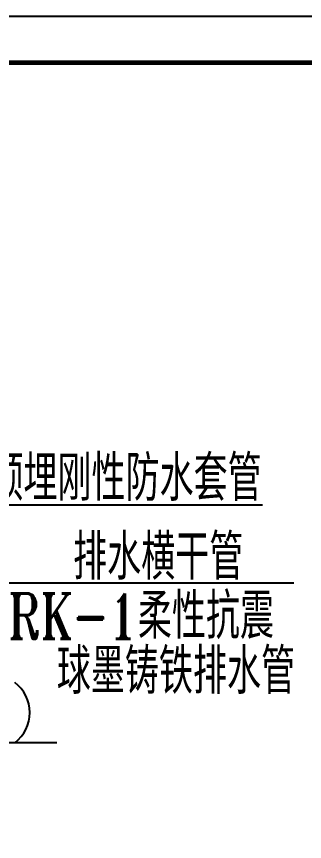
# Model space of a CAD drawing. Extents: x 1000 to 47721, y 1000 to 6465.
# Drawn here: x 1178.3 to 1225.9, y 1317.7 to 1454.1 of the extents above; entities that cross this region are included whole.
import ezdxf

# ---------------------------------------------------------------- set-up
doc = ezdxf.new("R2010")
doc.units = 0
doc.header["$LTSCALE"] = 35
doc.header["$MEASUREMENT"] = 0
doc.layers.add('图框', color=135, linetype='Continuous')
doc.layers.add('排水', color=2, linetype='Continuous')
doc.styles.add('HZ', font='romant.shx', dxfattribs={"width": 0.8, "bigfont": 'hztxt.shx'})

msp = doc.modelspace()

# ---------------------------------------------------------------- linework, layer by layer
at = {"layer": '图框', "ltscale": 6}
msp.add_lwpolyline([(1000, 1000), (1642.86, 1000), (1642.86, 1454.054), (1000, 1454.054)], close=True, dxfattribs=at)
msp.add_lwpolyline([(1019.11, 1007.644, 0.764, 0.764, 0), (1635.216, 1007.644, 0.764, 0.764, 0), (1635.216, 1446.41, 0.764, 0.764, 0), (1019.11, 1446.41, 0.764, 0.764, 0)], format="xyseb", close=True, dxfattribs=at)
at = {"layer": '排水'}
for p, q in [((1218.924, 1373.245), (1173.244, 1373.245)), ((1175.994, 1360.435), (1224.112, 1360.435)), ((1184.92, 1333.992), (1084.141, 1333.992))]:
    msp.add_line(p, q, dxfattribs=at)
msp.add_arc((1174.181, 1338.97), 6.276, 307.50951, 52.49049, dxfattribs=at)

# ---------------------------------------------------------------- texts
at = {"layer": '排水', "style": 'HZ', "width": 0.75}
for s, p in [('预埋刚性防水套管', (1173.785, 1373.977)), (' 排水横干管', (1183.755, 1360.954)), ('RK-1柔性抗震 ', (1176.862, 1351.172)), (' 球墨铸铁排水管', (1181.068, 1342.066))]:
    msp.add_text(s, height=7.5, dxfattribs=at).set_placement(p)

doc.saveas('drawing.dxf')
